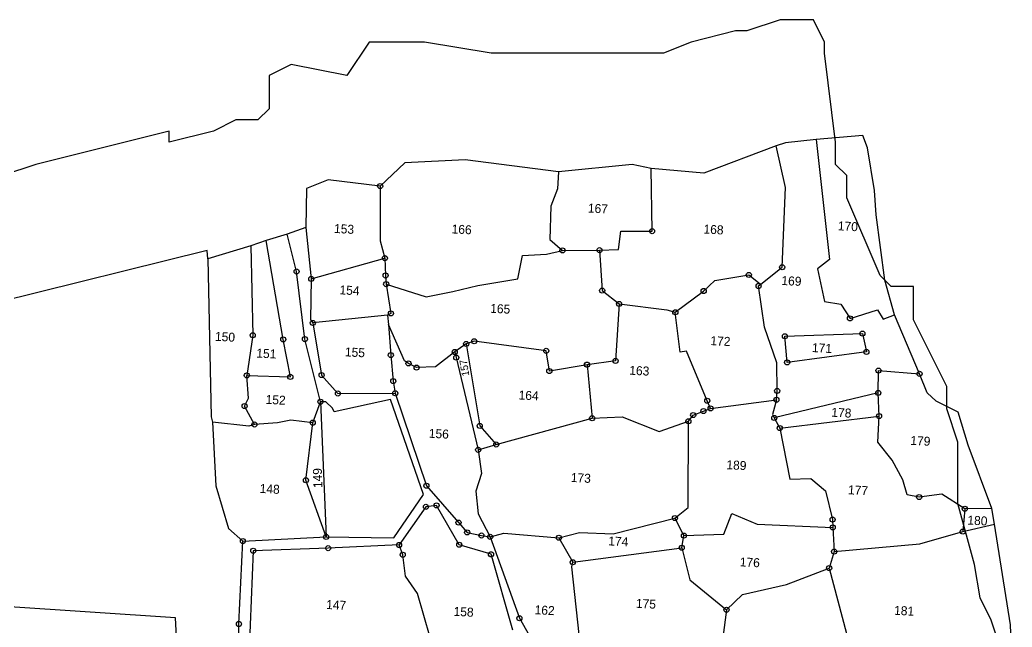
# Model space of a CAD drawing. Header units: metres. Extents: x 264236 to 267565, y 2149535 to 2151154.
# Drawn here: x 265689 to 266676, y 2150551 to 2151154 of the extents above; entities that cross this region are included whole.
import ezdxf

# ---------------------------------------------------------------- set-up
doc = ezdxf.new("R2010")
doc.units = ezdxf.units.M
doc.header["$LTSCALE"] = 0.3
for name, color, linetype in [('POLY_PARCEL', 6, 'Continuous'), ('POLY_ROAD', 30, 'Continuous'), ('SYM_STONE', 1, 'Continuous'), ('TEXT_PARCEL', 7, 'Continuous'), ('V_BOUND_LINE', 7, 'Continuous'), ('VILLAGE BOUNDRY', 1, 'Continuous')]:
    doc.layers.add(name, color=color, linetype=linetype)
doc.styles.add('TEXT_MAP', font='', dxfattribs={"height": 1.8})
doc.styles.get('TEXT_MAP').set_extended_font_data('Kruti Dev 050')

msp = doc.modelspace()

# ---------------------------------------------------------------- linework, layer by layer
at = {"layer": 'POLY_PARCEL'}
for p, q in [((266481.31, 2151035.43), (266494.55, 2150915.94)), ((266450.78, 2150987.67), (266441.54, 2151029.17)), ((266225.06, 2151003.14), (266224.02, 2150986.36)), ((266318.15, 2150944.26), (266317.28, 2151006.38)), ((266047.73, 2150989.11), (266047.84, 2150934.49)), ((266224.02, 2150986.36), (266217.29, 2150969.19)), ((266447.54, 2150908.37), (266450.78, 2150987.67)), ((266217.29, 2150969.19), (266216.6, 2150935.91)), ((266284.9, 2150926.06), (266287.2, 2150944.14)), ((266287.2, 2150944.14), (266318.15, 2150944.26)), ((265951.37, 2150836.65), (265934.23, 2150934.85)), ((266047.84, 2150934.49), (266052.46, 2150917.42)), ((266216.6, 2150935.91), (266229.01, 2150925.13)), ((265919.18, 2150929.79), (265920.97, 2150840.77)), ((266213.01, 2150921.49), (266229.01, 2150925.13)), ((266229.01, 2150925.13), (266265.95, 2150925.32)), ((266265.95, 2150925.32), (266284.9, 2150926.06)), ((266265.95, 2150925.32), (266268.48, 2150885.14)), ((265876.33, 2150916.77), (265879.78, 2150759.74)), ((265979.24, 2150896.75), (266052.46, 2150917.42)), ((266052.46, 2150917.42), (266053.12, 2150900.21)), ((266184.57, 2150896.86), (266189.2, 2150919.98)), ((266189.2, 2150919.98), (266213.01, 2150921.49)), ((266494.55, 2150915.94), (266482.71, 2150906.85)), ((266426.18, 2150891.44), (266447.54, 2150908.37)), ((266482.71, 2150906.85), (266489.63, 2150874.34)), ((266053.12, 2150900.21), (266053.7, 2150891.59)), ((266144.7, 2150890.33), (266184.57, 2150896.86)), ((266369.44, 2150884.75), (266380.53, 2150895.26)), ((266380.53, 2150895.26), (266414.38, 2150900.72)), ((266414.38, 2150900.72), (266425.68, 2150891.84)), ((266053.7, 2150891.59), (266093.45, 2150878.89)), ((266053.7, 2150891.59), (266058.39, 2150862.49)), ((266093.45, 2150878.89), (266119.98, 2150884.39)), ((266119.98, 2150884.39), (266144.7, 2150890.33)), ((266268.48, 2150885.14), (266285.33, 2150871.91)), ((266341.26, 2150863.57), (266369.44, 2150884.75)), ((266424.03, 2150889.73), (266426.18, 2150891.44)), ((266429.97, 2150848.96), (266424.03, 2150889.73)), ((266425.68, 2150891.84), (266426.18, 2150891.44)), ((266489.63, 2150874.34), (266506.01, 2150871.83)), ((266285.33, 2150871.91), (266281.81, 2150815.22)), ((266285.33, 2150871.91), (266332.69, 2150866.13)), ((266332.69, 2150866.13), (266341.26, 2150863.57)), ((266346.15, 2150823.96), (266341.26, 2150863.57)), ((266506.01, 2150871.83), (266514.98, 2150857.51)), ((266514.98, 2150857.51), (266542.34, 2150866.08)), ((266542.34, 2150866.08), (266547.96, 2150856.64)), ((266054.86, 2150860.62), (265980.77, 2150853)), ((266058.39, 2150862.49), (266054.86, 2150860.62)), ((266054.86, 2150860.62), (266056.11, 2150851.43)), ((266547.96, 2150856.64), (266559.33, 2150860.94)), ((266056.11, 2150851.43), (266058.32, 2150821.09)), ((266071.89, 2150815.37), (266056.11, 2150851.43)), ((266442.05, 2150813.51), (266429.97, 2150848.96)), ((265920.97, 2150840.77), (265915.16, 2150800.88)), ((265958.4, 2150799.34), (265951.37, 2150836.65)), ((266141.31, 2150834.8), (266133.26, 2150832.12)), ((266212.88, 2150825.3), (266141.31, 2150834.8)), ((266450.25, 2150839.78), (266527.25, 2150842.46)), ((266452.45, 2150813.76), (266450.25, 2150839.78)), ((266527.25, 2150842.46), (266531.3, 2150824.23)), ((266121.85, 2150824.13), (266102.86, 2150809.31)), ((266133.26, 2150832.12), (266121.85, 2150824.13)), ((266121.85, 2150824.13), (266123.45, 2150818.55)), ((266133.26, 2150832.12), (266146.78, 2150750.63)), ((266215.97, 2150805.22), (266212.88, 2150825.3)), ((266352.31, 2150825.03), (266346.15, 2150823.96)), ((266373.07, 2150775.72), (266352.31, 2150825.03)), ((266531.3, 2150824.23), (266452.45, 2150813.76)), ((266058.32, 2150821.09), (266060.77, 2150795.2)), ((266075.88, 2150812.76), (266071.89, 2150815.37)), ((266123.45, 2150818.55), (266145.23, 2150726.86)), ((266281.81, 2150815.22), (266253.43, 2150811.53)), ((266442.54, 2150785.49), (266442.05, 2150813.51)), ((266083.91, 2150808.57), (266075.88, 2150812.76)), ((266102.86, 2150809.31), (266083.91, 2150808.57)), ((266253.43, 2150811.53), (266215.97, 2150805.22)), ((266253.43, 2150811.53), (266258.57, 2150758.32)), ((266543.05, 2150783.42), (266543.35, 2150805.64)), ((266543.35, 2150805.64), (266584.24, 2150802.45)), ((265916.74, 2150778.13), (265915.16, 2150800.88)), ((265915.16, 2150800.88), (265958.4, 2150799.34)), ((266060.77, 2150795.2), (266062.73, 2150783.13)), ((266441.81, 2150776.66), (266442.54, 2150785.49)), ((265912.9, 2150770.43), (265916.74, 2150778.13)), ((265980.64, 2150753.88), (265988.36, 2150774.7)), ((265988.36, 2150774.7), (265993.88, 2150640.31)), ((266376.3, 2150768.05), (266373.07, 2150775.72)), ((266376.3, 2150768.05), (266441.81, 2150776.66)), ((266441.81, 2150776.66), (266438, 2150761.89)), ((266543.05, 2150783.42), (266439.67, 2150758.63)), ((266543.85, 2150760.46), (266543.05, 2150783.42)), ((265922.61, 2150752.07), (265912.9, 2150770.43)), ((266359.03, 2150761.45), (266369.22, 2150765.36)), ((266369.22, 2150765.36), (266376.3, 2150768.05)), ((265879.78, 2150759.74), (265880.89, 2150754.53)), ((265880.89, 2150754.53), (265884.32, 2150691.15)), ((265917.02, 2150750.29), (265880.89, 2150754.53)), ((265958.94, 2150756.38), (265945.73, 2150753.62)), ((265980.64, 2150753.88), (265958.94, 2150756.38)), ((266163.17, 2150732.2), (266258.57, 2150758.32)), ((266258.57, 2150758.32), (266288.34, 2150759.83)), ((266288.34, 2150759.83), (266325.32, 2150745.17)), ((266325.32, 2150745.17), (266354.28, 2150755.32)), ((266353.89, 2150669.57), (266354.28, 2150755.32)), ((266354.28, 2150755.32), (266359.03, 2150761.45)), ((266438, 2150761.89), (266439.67, 2150758.63)), ((266439.67, 2150758.63), (266445.07, 2150748.51)), ((266445.07, 2150748.51), (266543.85, 2150760.46)), ((266542.79, 2150734.35), (266543.85, 2150760.46)), ((265922.61, 2150752.07), (265917.02, 2150750.29)), ((265945.73, 2150753.62), (265922.61, 2150752.07)), ((265973.92, 2150696.64), (265980.64, 2150753.88)), ((266146.78, 2150750.63), (266163.17, 2150732.2)), ((266445.07, 2150748.51), (266454.98, 2150697.67)), ((266556.93, 2150716.46), (266542.79, 2150734.35)), ((266145.23, 2150726.86), (266163.17, 2150732.2)), ((266145.23, 2150726.86), (266148.49, 2150703.34)), ((266567.48, 2150697.06), (266556.93, 2150716.46)), ((265993.88, 2150640.31), (265973.92, 2150696.64)), ((266148.49, 2150703.34), (266142.77, 2150685.77)), ((266454.98, 2150697.67), (266475.86, 2150698.28)), ((266475.86, 2150698.28), (266490.73, 2150686.26)), ((266571.78, 2150682.21), (266567.48, 2150697.06)), ((265884.32, 2150691.15), (265896.96, 2150648.76)), ((266142.77, 2150685.77), (266145.05, 2150663.15)), ((266490.73, 2150686.26), (266497.69, 2150657.48)), ((266583.77, 2150679.9), (266571.78, 2150682.21)), ((266606.16, 2150682.69), (266583.77, 2150679.9)), ((266629.08, 2150668.28), (266606.16, 2150682.69)), ((266340.92, 2150659.07), (266353.89, 2150669.57)), ((266629.08, 2150668.28), (266627.06, 2150645.59)), ((266656.14, 2150668.71), (266629.08, 2150668.28)), ((266145.05, 2150663.15), (266157.08, 2150640.42)), ((266279.46, 2150643.25), (266340.92, 2150659.07)), ((266340.92, 2150659.07), (266349.11, 2150642.86)), ((266389.5, 2150643.17), (266397.31, 2150663.59)), ((266397.31, 2150663.59), (266422.67, 2150653)), ((266497.69, 2150657.48), (266497.85, 2150649.72)), ((265896.96, 2150648.76), (265911.2, 2150636.13)), ((266422.67, 2150653), (266497.85, 2150649.72)), ((266497.85, 2150649.72), (266499.14, 2150625.74)), ((266584.47, 2150633.44), (266627.06, 2150645.59)), ((266627.06, 2150645.59), (266658.77, 2150653.12)), ((266157.08, 2150640.42), (266170.85, 2150644.01)), ((266170.85, 2150644.01), (266225.54, 2150639.5)), ((266225.54, 2150639.5), (266246.02, 2150644.69)), ((266225.54, 2150639.5), (266239.21, 2150615.16)), ((266246.02, 2150644.69), (266279.46, 2150643.25)), ((266347.68, 2150629.57), (266349.83, 2150641.58)), ((266349.11, 2150642.86), (266349.83, 2150641.58)), ((266349.83, 2150641.58), (266389.5, 2150643.17)), ((266070.14, 2150622.62), (266066.56, 2150632.29)), ((266239.21, 2150615.16), (266347.68, 2150629.57)), ((266347.68, 2150629.57), (266355.73, 2150597.79)), ((266499.14, 2150625.74), (266494.22, 2150609.39)), ((266499.14, 2150625.74), (266584.47, 2150633.44)), ((266072.98, 2150601.18), (266070.14, 2150622.62)), ((266238.34, 2150610.48), (266239.21, 2150615.16)), ((266248.43, 2150516.09), (266238.34, 2150610.48)), ((266451.78, 2150593), (266494.22, 2150609.39)), ((266494.22, 2150609.39), (266511.45, 2150544.43)), ((266084.82, 2150584.08), (266072.98, 2150601.18)), ((266355.73, 2150597.79), (266392.12, 2150567.97)), ((266407.97, 2150583.12), (266451.78, 2150593)), ((266097.36, 2150540.5), (266084.82, 2150584.08)), ((266392.12, 2150567.97), (266407.97, 2150583.12)), ((265844.26, 2150559.88), (265674.46, 2150571.05)), ((266392.12, 2150567.97), (266388.39, 2150540.48)), ((265850.51, 2150434.33), (265844.26, 2150559.88))]:
    msp.add_line(p, q, dxfattribs=at)
at = {"layer": 'POLY_ROAD'}
for p, q in [((265973.75, 2150947.93), (265979.24, 2150896.75)), ((265964.59, 2150904.14), (265955.19, 2150941.33)), ((265972.93, 2150836.92), (265964.59, 2150904.14)), ((265979.24, 2150896.75), (265978.31, 2150856.04)), ((265978.31, 2150856.04), (265980.77, 2150853)), ((265980.77, 2150853), (265989.5, 2150801.18)), ((265988.36, 2150774.7), (265972.93, 2150836.92)), ((265989.5, 2150801.18), (266005.75, 2150782.87)), ((265993.6, 2150774.43), (265988.36, 2150774.7)), ((266000.27, 2150768.26), (265993.6, 2150774.43)), ((266057.98, 2150776.93), (266002.13, 2150764.67)), ((266005.75, 2150782.87), (266062.73, 2150783.13)), ((266090.66, 2150682.5), (266057.98, 2150776.93)), ((266062.73, 2150783.13), (266093.69, 2150691.15)), ((266002.13, 2150764.67), (266000.27, 2150768.26)), ((266093.69, 2150691.15), (266125.61, 2150654.56)), ((266061.34, 2150639.47), (266090.66, 2150682.5)), ((266093.29, 2150670.21), (266066.56, 2150632.29)), ((266103.85, 2150671.7), (266093.29, 2150670.21)), ((266126.39, 2150632.51), (266103.85, 2150671.7)), ((266125.61, 2150654.56), (266134.28, 2150644.8)), ((265907.24, 2150553.77), (265911.2, 2150636.13)), ((265911.2, 2150636.13), (265993.88, 2150640.31)), ((265993.88, 2150640.31), (266061.34, 2150639.47)), ((266134.28, 2150644.8), (266148.4, 2150641.74)), ((266148.4, 2150641.74), (266157.08, 2150640.42)), ((266157.08, 2150640.42), (266186.25, 2150559.51)), ((265921.58, 2150626.61), (265917.31, 2150528.5)), ((265996.01, 2150629.17), (265921.58, 2150626.61)), ((266066.56, 2150632.29), (265996.01, 2150629.17)), ((266157.96, 2150623.02), (266126.39, 2150632.51)), ((266179.71, 2150547.5), (266157.96, 2150623.02)), ((266186.25, 2150559.51), (266225.53, 2150490.53)), ((265907.01, 2150543.59), (265907.24, 2150553.77))]:
    msp.add_line(p, q, dxfattribs=at)
at = {"layer": 'SYM_STONE'}
for centre in [(266047.73, 2150989.11), (266318.15, 2150944.26), (266229.01, 2150925.13), (266265.95, 2150925.32), (266052.46, 2150917.42), (265964.59, 2150904.14), (266053.12, 2150900.21), (266414.38, 2150900.72), (266447.54, 2150908.37), (265979.24, 2150896.75), (266053.7, 2150891.59), (266424.03, 2150889.73), (266268.48, 2150885.14), (266369.44, 2150884.75), (266285.33, 2150871.91), (266058.39, 2150862.49), (266341.26, 2150863.57), (265980.77, 2150853), (266514.98, 2150857.51), (265920.97, 2150840.77), (266527.25, 2150842.46), (265951.37, 2150836.65), (265972.93, 2150836.92), (266133.26, 2150832.12), (266141.31, 2150834.8), (266450.25, 2150839.78), (266058.32, 2150821.09), (266121.85, 2150824.13), (266212.88, 2150825.3), (266531.3, 2150824.23), (266075.88, 2150812.76), (266123.45, 2150818.55), (266253.43, 2150811.53), (266281.81, 2150815.22), (266452.45, 2150813.76), (265915.16, 2150800.88), (265989.5, 2150801.18), (266083.91, 2150808.57), (266215.97, 2150805.22), (266543.35, 2150805.64), (266584.24, 2150802.45), (265958.4, 2150799.34), (266060.77, 2150795.2), (266005.75, 2150782.87), (266062.73, 2150783.13), (266442.54, 2150785.49), (266543.05, 2150783.42), (265988.36, 2150774.7), (266373.07, 2150775.72), (266441.81, 2150776.66), (265912.9, 2150770.43), (266359.03, 2150761.45), (266369.22, 2150765.36), (266376.3, 2150768.05), (265922.61, 2150752.07), (265980.64, 2150753.88), (266258.57, 2150758.32), (266354.28, 2150755.32), (266439.67, 2150758.63), (266543.85, 2150760.46), (266146.78, 2150750.63), (266445.07, 2150748.51), (266163.17, 2150732.2), (266145.23, 2150726.86), (265973.92, 2150696.64), (266093.69, 2150691.15), (266583.77, 2150679.9), (266093.29, 2150670.21), (266103.85, 2150671.7), (266629.08, 2150668.28), (266125.61, 2150654.56), (266340.92, 2150659.07), (266497.69, 2150657.48), (266134.28, 2150644.8), (266497.85, 2150649.72), (266627.06, 2150645.59), (265911.2, 2150636.13), (265993.88, 2150640.31), (266148.4, 2150641.74), (266157.08, 2150640.42), (266225.54, 2150639.5), (266349.83, 2150641.58), (265921.58, 2150626.61), (265996.01, 2150629.17), (266066.56, 2150632.29), (266126.39, 2150632.51), (266347.68, 2150629.57), (266499.14, 2150625.74), (266070.14, 2150622.62), (266157.96, 2150623.02), (266239.21, 2150615.16), (266494.22, 2150609.39), (266392.12, 2150567.97), (266186.25, 2150559.51), (265907.24, 2150553.77)]:
    msp.add_circle(centre, 2.53, dxfattribs=at)
at = {"layer": 'V_BOUND_LINE'}
for p, q in [((266450.98, 2151032.11), (266441.54, 2151029.17)), ((266481.31, 2151035.43), (266450.98, 2151032.11)), ((266527.57, 2151039.23), (266481.31, 2151035.43)), ((266532.44, 2151026.95), (266527.57, 2151039.23)), ((266441.54, 2151029.17), (266369.66, 2151001.96)), ((266539.19, 2150984.49), (266532.44, 2151026.95)), ((266072.31, 2151012.23), (266047.73, 2150989.11)), ((266132.16, 2151015.15), (266072.31, 2151012.23)), ((266225.06, 2151003.14), (266132.16, 2151015.15)), ((266298.24, 2151010.45), (266225.06, 2151003.14)), ((266317.28, 2151006.38), (266298.24, 2151010.45)), ((266369.66, 2151001.96), (266317.28, 2151006.38)), ((265996.13, 2150995.2), (265974.38, 2150986.71)), ((266047.73, 2150989.11), (265996.13, 2150995.2)), ((265974.38, 2150986.71), (265973.75, 2150947.93)), ((266541.04, 2150960.35), (266539.19, 2150984.49)), ((266549.77, 2150895.44), (266541.04, 2150960.35)), ((265973.75, 2150947.93), (265955.19, 2150941.33)), ((265934.23, 2150934.85), (265919.18, 2150929.79)), ((265955.19, 2150941.33), (265934.23, 2150934.85)), ((265875.72, 2150925.04), (265660.94, 2150871.78)), ((265876.33, 2150916.77), (265875.72, 2150925.04)), ((265919.18, 2150929.79), (265876.33, 2150916.77)), ((266559.33, 2150860.94), (266549.77, 2150895.44)), ((266584.24, 2150802.45), (266559.33, 2150860.94)), ((266591.86, 2150783.51), (266584.24, 2150802.45)), ((266600.71, 2150775.15), (266591.86, 2150783.51)), ((266622.51, 2150764.41), (266600.71, 2150775.15)), ((266632.55, 2150731.42), (266622.51, 2150764.41)), ((266656.14, 2150668.71), (266632.55, 2150731.42)), ((266658.77, 2150653.12), (266656.14, 2150668.71)), ((266674.6, 2150552.79), (266658.77, 2150653.12)), ((266676.23, 2150517.11), (266674.6, 2150552.79))]:
    msp.add_line(p, q, dxfattribs=at)
at = {"layer": 'VILLAGE BOUNDRY'}
for p, q in [((266445.43, 2151154.27), (266412.29, 2151143.2)), ((266478.57, 2151154.27), (266445.43, 2151154.27)), ((266489.64, 2151132.17), (266478.57, 2151154.27)), ((266401.26, 2151143.2), (266357.05, 2151132.17)), ((266412.29, 2151143.2), (266401.26, 2151143.2)), ((266036.7, 2151132.17), (266014.59, 2151099.03)), ((266091.94, 2151132.17), (266036.7, 2151132.17)), ((266158.22, 2151121.13), (266091.94, 2151132.17)), ((266357.05, 2151132.17), (266329.45, 2151121.13)), ((266489.64, 2151121.13), (266489.64, 2151132.17)), ((266329.45, 2151121.13), (266158.22, 2151121.13)), ((266500.68, 2151032.75), (266489.64, 2151121.13)), ((265959.35, 2151110.06), (265937.25, 2151099.03)), ((266014.59, 2151099.03), (265959.35, 2151110.06)), ((265937.25, 2151099.03), (265937.25, 2151065.89)), ((265937.25, 2151065.89), (265926.21, 2151054.82)), ((265904.11, 2151054.82), (265882.04, 2151043.79)), ((265926.21, 2151054.82), (265904.11, 2151054.82)), ((265837.83, 2151043.79), (265705.27, 2151010.65)), ((265882.04, 2151043.79), (265837.83, 2151032.75)), ((265837.83, 2151032.75), (265837.83, 2151043.79)), ((266500.68, 2151010.65), (266500.68, 2151032.75)), ((265705.27, 2151010.65), (265672.13, 2150999.58)), ((266511.71, 2150999.58), (266500.68, 2151010.65)), ((266511.71, 2150977.51), (266511.71, 2150999.58)), ((266544.88, 2150900.16), (266511.71, 2150977.51)), ((266555.92, 2150889.13), (266544.88, 2150900.16)), ((266578.02, 2150889.13), (266555.92, 2150889.13)), ((266578.02, 2150855.99), (266578.02, 2150889.13)), ((266611.16, 2150789.68), (266578.02, 2150855.99)), ((266611.16, 2150767.61), (266611.16, 2150789.68)), ((266622.2, 2150734.47), (266611.16, 2150767.61)), ((266622.2, 2150673.69), (266622.2, 2150734.47)), ((266638.77, 2150612.93), (266622.2, 2150673.69)), ((266644.3, 2150579.77), (266638.77, 2150612.93)), ((266655.34, 2150557.7), (266644.3, 2150579.77)), ((266666.4, 2150524.56), (266655.34, 2150557.7))]:
    msp.add_line(p, q, dxfattribs=at)

# ---------------------------------------------------------------- texts
at = {"layer": 'TEXT_PARCEL', "style": 'TEXT_MAP'}
for s, height, rotation, p in [('167', 8.923, 357.04609, (266254.11, 2150962.78)), ('170', 8.923, 357.04609, (266502.72, 2150945.13)), ('153', 8.923, 357.04609, (266001.68, 2150942.5)), ('166', 8.923, 357.04609, (266118.59, 2150942.05)), ('168', 8.923, 357.04609, (266369.12, 2150941.93)), ('169', 8.923, 357.04609, (266446.59, 2150890.8)), ('154', 8.923, 357.04609, (266007.12, 2150881.49)), ('165', 8.923, 357.04609, (266156.98, 2150863.16)), ('150', 8.923, 357.04609, (265883.28, 2150835.26)), ('172', 8.923, 357.04609, (266375.99, 2150831.04)), ('151', 8.923, 357.04609, (265924.39, 2150818.64)), ('155', 8.923, 357.04609, (266012.49, 2150819.85)), ('171', 8.923, 357.04609, (266476.97, 2150824.11)), ('157', 7.436, 99.322, (266136.46, 2150800.72)), ('163', 8.923, 357.04609, (266295.3, 2150801.62)), ('164', 8.923, 357.04609, (266185.23, 2150777.01)), ('152', 8.923, 357.04609, (265933.62, 2150772.63)), ('178', 8.923, 357.04609, (266496.27, 2150759.85)), ('156', 8.923, 357.04609, (266095.93, 2150738.96)), ('179', 8.923, 357.04609, (266574.85, 2150731.84)), ('189', 8.923, 357.04609, (266391.89, 2150707.68)), ('149', 8.923, 91.44891, (265990.23, 2150688.92)), ('173', 8.923, 357.04609, (266237.17, 2150695.01)), ('148', 8.923, 357.04609, (265927.75, 2150684.09)), ('177', 8.923, 357.04609, (266512.84, 2150682.75)), ('180', 8.923, 357.04609, (266631.55, 2150652.65)), ('174', 8.923, 357.04609, (266274.4, 2150631.95)), ('176', 8.923, 357.04609, (266405.22, 2150611.12)), ('147', 8.923, 357.04609, (265993.85, 2150568.74)), ('175', 8.923, 357.04609, (266301.89, 2150569.94)), ('158', 8.923, 357.04609, (266120.55, 2150561.94)), ('162', 8.923, 357.04609, (266201.15, 2150563.51)), ('181', 8.923, 357.04609, (266558.67, 2150562.98))]:
    msp.add_text(s, height=height, rotation=rotation, dxfattribs=at).set_placement(p)

doc.saveas('drawing.dxf')
